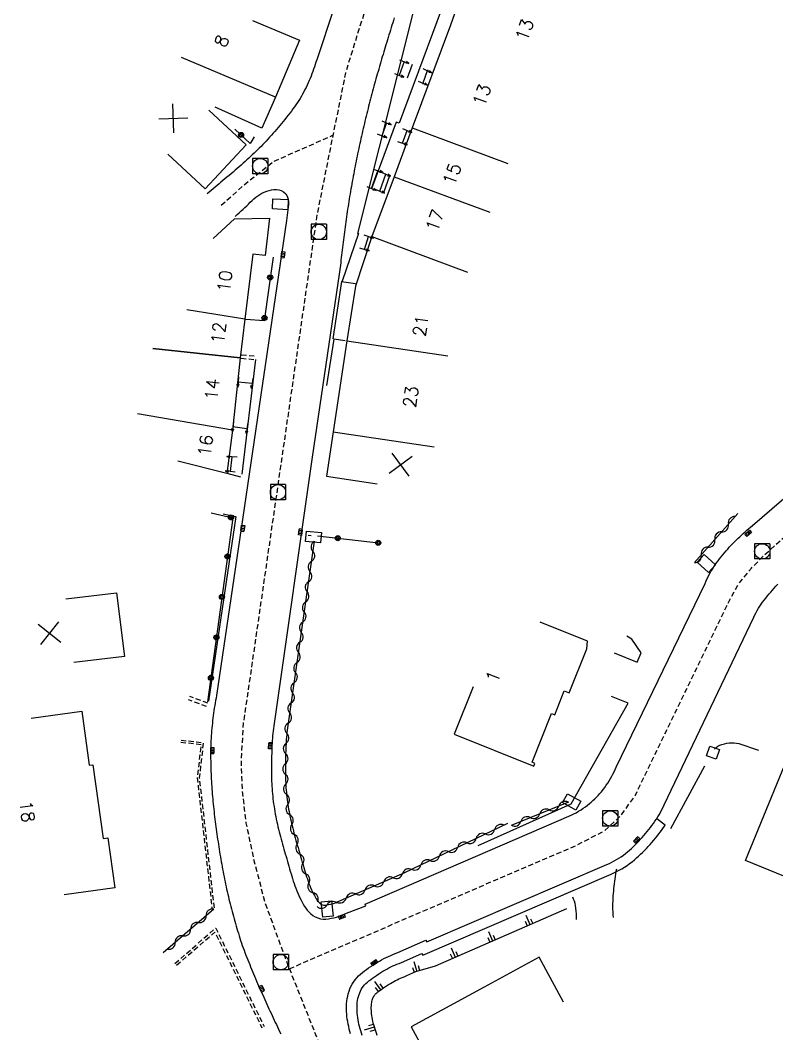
# Model space of a CAD drawing. Header units: millimetres. Extents: x 151000 to 152000, y 111999 to 113000.
# Drawn here: x 151131 to 151205.1, y 112071.5 to 112170.8 of the extents above; entities that cross this region are included whole.
import ezdxf
from ezdxf.enums import TextEntityAlignment as Align

# ---------------------------------------------------------------- set-up
doc = ezdxf.new("R2010")
doc.units = ezdxf.units.MM
doc.linetypes.add('DASHED', pattern=[0.75, 0.5, -0.25])
doc.layers.get('0').update_dxf_attribs({"linetype": 'CONTINUOUS'})
for name, color, linetype in [('W0001', 6, 'DASHED'), ('W0008', 7, 'CONTINUOUS'), ('W0017', 7, 'CONTINUOUS'), ('W0100', 7, 'CONTINUOUS'), ('W0105', 7, 'CONTINUOUS'), ('W0112', 1, 'DASHED'), ('W0211', 2, 'CONTINUOUS'), ('W0310', 3, 'CONTINUOUS'), ('W0322', 7, 'CONTINUOUS'), ('W0400', 7, 'CONTINUOUS'), ('W0420', 7, 'CONTINUOUS'), ('W0991', 7, 'CONTINUOUS'), ('W1102', 7, 'CONTINUOUS'), ('W1471', 7, 'CONTINUOUS')]:
    doc.layers.add(name, color=color, linetype=linetype)
doc.styles.get("Standard").update_dxf_attribs({"font": 'romans.shx', "width": 0.85})

# ---------------------------------------------------------------- blocks, each defined once
blk = doc.blocks.new('t322o')
at = {"color": 0, "linetype": 'Continuous'}
for radius in [0.25, 0.15]:
    blk.add_circle((0, 0), radius, dxfattribs=at)
blk = doc.blocks.new('t310o')
at = {"color": 0, "linetype": 'Continuous'}
for centre, start, end in [((-0.5, 0.375), 216.8699, 323.1304), ((0.5, -0.375), 36.8699, 143.1303)]:
    blk.add_arc(centre, 0.625, start, end, dxfattribs=at)
blk = doc.blocks.new('t991o')
at = {"color": 0, "linetype": 'Continuous'}
for p, q in [((-1, 1), (1, -1)), ((-1, -1), (1, 1))]:
    blk.add_line(p, q, dxfattribs=at)
blk = doc.blocks.new('t105o')
for p, q in [((-0.5, 0), (0.5, 0)), ((0.5, 0), (0.2, 0.1)), ((0.5, 0), (0.2, -0.1))]:
    blk.add_line(p, q)
blk = doc.blocks.new('T420')
for p, q in [((0.75, 0.75), (-0.75, 0.75)), ((-0.75, 0.75), (-0.75, -0.75)), ((0.75, 0.75), (0.75, -0.75)), ((0.75, -0.75), (-0.75, -0.75))]:
    blk.add_line(p, q)
blk.add_ellipse((0, 0), major_axis=(-0.53, 0.53), ratio=1, start_param=3.926991, end_param=10.210176)
blk = doc.blocks.new('T400')
for p, q in [((-0.15, 0.3), (0.15, 0.3)), ((-0.15, -0.25), (-0.15, 0.3)), ((-0.15, 0.15), (0.15, 0.15)), ((-0.15, 0), (0.15, 0)), ((0.15, 0.3), (0.15, -0.25)), ((-0.15, -0.15), (0.15, -0.15)), ((-0.15, -0.25), (-0.15, -0.3)), ((-0.15, -0.3), (0.15, -0.3)), ((0.15, -0.3), (0.15, -0.25))]:
    blk.add_line(p, q)
blk = doc.blocks.new('t112o')
at = {"color": 0, "linetype": 'Continuous'}
for p, q in [((-0.5, 0.5), (0.5, 0.5)), ((-0.5, -0.5), (-0.5, 0.5)), ((0.5, 0.5), (0.5, -0.5)), ((0.5, -0.5), (-0.5, -0.5))]:
    blk.add_line(p, q, dxfattribs=at)
blk = doc.blocks.new('t211o')
at = {"color": 0, "linetype": 'Continuous'}
for p, q in [((0, 1), (0, 0)), ((-0.289, 0.5), (-0.289, 0)), ((0.289, 0.5), (0.289, 0))]:
    blk.add_line(p, q, dxfattribs=at)
blk = doc.blocks.new('T1471')
at = {"color": 0, "linetype": 'Continuous', "flags": 128}
blk.add_lwpolyline([(-0.75, -0.5), (-0.75, 0.5), (0.75, 0.5), (0.75, -0.5), (-0.75, -0.5)], dxfattribs=at)

msp = doc.modelspace()

# ---------------------------------------------------------------- linework, layer by layer
at = {"layer": 'W0001', "flags": 128}
for points in [[(151265.852, 112282.762), (151260.146, 112280.852), (151252.431, 112278.389), (151245.548, 112276.194), (151234.912, 112272.482), (151229.941, 112270.139), (151224.294, 112267.015), (151220.399, 112264.659), (151216.026, 112261.71), (151211.252, 112257.818), (151206.619, 112253.656), (151203.741, 112250.694), (151199.577, 112245.93), (151197.244, 112242.729), (151195.326, 112239.959), (151192.38, 112234.89), (151190.478, 112231.067), (151174.596, 112196.078), (151171.492, 112189.186), (151169.345, 112184.209), (151167.732, 112180.114), (151166.024, 112175.458), (151164.241, 112170.195), (151162.833, 112165.619), (151160.049, 112151.788), (151153.31, 112105.197), (151152.816, 112101.892), (151152.605, 112098.151), (151152.719, 112095.217), (151153.083, 112092.139), (151153.84, 112088.583), (151154.923, 112084.391), (151157.158, 112078.288), (151160.411, 112070.127), (151175.685, 112042.141), (151178.192, 112037.402), (151180.038, 112033.783), (151181.648, 112028.119), (151183.212, 112023.362), (151183.763, 112018.799), (151184.105, 112014.435), (151184.237, 112000)], [(151150.661, 112152.661), (151153.396, 112155.059), (151155.785, 112156.939), (151161.601, 112159.502)], [(151157.335, 112077.846), (151185.41, 112089.926), (151188.235, 112091.383), (151189.861, 112092.904), (151191.221, 112094.847), (151200.285, 112113.614), (151201.29, 112115.497), (151202.585, 112117.093), (151203.804, 112118.326), (151206.034, 112120.351), (151242.799, 112151.844), (151245.651, 112154.014), (151248.058, 112155.486), (151251.389, 112156.813), (151253.002, 112157.099), (151254.591, 112157.032), (151258.235, 112155.882), (151260.894, 112154.306), (151264.479, 112151.087), (151343.439, 112053.812), (151347.851, 112047.688), (151349.199, 112044.137), (151349.317, 112041.28), (151348.711, 112037.831), (151346.55, 112031.705), (151333.857, 112000)]]:
    msp.add_lwpolyline(points, dxfattribs=at)
at = {"layer": 'W0008', "flags": 128}
for points in [[(151170.413, 112175.408), (151164.016, 112149.897), (151164.106, 112149.869), (151162.52, 112145.203), (151162.456, 112145.175), (151161.581, 112139.561)], [(151173.66, 112175.757), (151168.095, 112160.693), (151167.789, 112160.774), (151165.375, 112154.263)], [(151161.683, 112171.923), (151160.014, 112166.892), (151159.944, 112166.662), (151159.871, 112166.432), (151159.795, 112166.204), (151159.716, 112165.977), (151159.634, 112165.751), (151159.549, 112165.526), (151159.461, 112165.302), (151159.37, 112165.079), (151159.276, 112164.858), (151159.179, 112164.637), (151159.078, 112164.418), (151158.974, 112164.197), (151158.865, 112163.977), (151158.753, 112163.76), (151158.637, 112163.544), (151158.516, 112163.331), (151158.391, 112163.121), (151158.262, 112162.914), (151158.127, 112162.709), (151157.982, 112162.497), (151157.834, 112162.288), (151157.684, 112162.08), (151157.533, 112161.874), (151157.379, 112161.669), (151157.223, 112161.466), (151157.065, 112161.265), (151156.906, 112161.065), (151156.745, 112160.866), (151156.582, 112160.669), (151156.418, 112160.473), (151156.252, 112160.278), (151156.086, 112160.084), (151155.917, 112159.891), (151155.748, 112159.699), (151155.578, 112159.508), (151155.407, 112159.317), (151155.235, 112159.128), (151155.063, 112158.938), (151154.899, 112158.762), (151154.734, 112158.589), (151154.566, 112158.418), (151154.397, 112158.248), (151154.226, 112158.08), (151154.053, 112157.914), (151153.88, 112157.749), (151153.705, 112157.585), (151153.529, 112157.422), (151153.353, 112157.259), (151153.177, 112157.097), (151153, 112156.935), (151152.807, 112156.76), (151152.613, 112156.587), (151152.417, 112156.415), (151152.221, 112156.244), (151152.023, 112156.074), (151151.825, 112155.905), (151151.627, 112155.737), (151151.428, 112155.569), (151151.229, 112155.4), (151151.03, 112155.232), (151150.832, 112155.064), (151150.641, 112154.901), (151150.449, 112154.739), (151150.257, 112154.577), (151150.065, 112154.415), (151149.873, 112154.254), (151149.681, 112154.093), (151149.488, 112153.932), (151149.295, 112153.772)], [(151167.614, 112171.001), (151167.538, 112170.764), (151167.462, 112170.526), (151167.386, 112170.288), (151167.311, 112170.051), (151167.236, 112169.813), (151167.162, 112169.575), (151167.088, 112169.336), (151167.014, 112169.098), (151166.941, 112168.86), (151166.868, 112168.621), (151166.795, 112168.382), (151166.723, 112168.144), (151166.651, 112167.905), (151166.58, 112167.665), (151166.509, 112167.426), (151166.438, 112167.187), (151166.368, 112166.947), (151166.298, 112166.708), (151166.228, 112166.468), (151166.159, 112166.228), (151166.09, 112165.988), (151166.021, 112165.748), (151165.953, 112165.507), (151165.885, 112165.267), (151165.818, 112165.026), (151165.751, 112164.786), (151165.684, 112164.545), (151165.618, 112164.304), (151165.552, 112164.063), (151165.486, 112163.819), (151165.421, 112163.576), (151165.356, 112163.332), (151165.292, 112163.089), (151165.228, 112162.845), (151165.165, 112162.601), (151165.103, 112162.357), (151165.041, 112162.113), (151164.979, 112161.869), (151164.919, 112161.625), (151164.858, 112161.381), (151164.799, 112161.136), (151164.74, 112160.892), (151164.682, 112160.647), (151164.624, 112160.402), (151164.567, 112160.157), (151164.51, 112159.912), (151164.454, 112159.667), (151164.398, 112159.422), (151164.343, 112159.177), (151164.289, 112158.931), (151164.235, 112158.686), (151164.182, 112158.44), (151164.13, 112158.194), (151164.078, 112157.948), (151164.026, 112157.702), (151163.976, 112157.456), (151163.925, 112157.21), (151163.876, 112156.964), (151163.827, 112156.717), (151163.778, 112156.471), (151163.73, 112156.224), (151163.683, 112155.977), (151163.636, 112155.731), (151163.59, 112155.484), (151163.544, 112155.237), (151163.499, 112154.989), (151163.455, 112154.742), (151163.411, 112154.495), (151163.368, 112154.247), (151163.325, 112154), (151163.283, 112153.752), (151163.242, 112153.504), (151163.201, 112153.256), (151163.161, 112153.008), (151163.121, 112152.76), (151163.082, 112152.512), (151163.043, 112152.263), (151163.005, 112152.015), (151162.968, 112151.766), (151162.931, 112151.517), (151162.895, 112151.269), (151162.859, 112151.02), (151162.824, 112150.771), (151162.79, 112150.521), (151162.756, 112150.272), (151162.722, 112150.023), (151162.69, 112149.773), (151162.657, 112149.524), (151162.626, 112149.274), (151162.595, 112149.024), (151162.565, 112148.774), (151162.535, 112148.524), (151162.506, 112148.274), (151162.477, 112148.024), (151162.449, 112147.774), (151162.421, 112147.523), (151162.394, 112147.273), (151162.368, 112147.022), (151159.58, 112127.978), (151155.884, 112102.115), (151155.846, 112101.874), (151155.81, 112101.633), (151155.777, 112101.392), (151155.748, 112101.15), (151155.721, 112100.907), (151155.698, 112100.665), (151155.677, 112100.422), (151155.66, 112100.179), (151155.646, 112099.935), (151155.634, 112099.691), (151155.625, 112099.443), (151155.616, 112099.195), (151155.608, 112098.947), (151155.6, 112098.699), (151155.594, 112098.451), (151155.589, 112098.202), (151155.585, 112097.954), (151155.582, 112097.706), (151155.581, 112097.458), (151155.582, 112097.21), (151155.584, 112096.962), (151155.588, 112096.714), (151155.595, 112096.467), (151155.603, 112096.219), (151155.614, 112095.971), (151155.627, 112095.723), (151155.643, 112095.476), (151155.661, 112095.228), (151155.682, 112094.981), (151155.706, 112094.733), (151155.733, 112094.486), (151155.763, 112094.239), (151155.797, 112093.988), (151155.834, 112093.738), (151155.874, 112093.489), (151155.916, 112093.24), (151155.962, 112092.992), (151156.01, 112092.745), (151156.06, 112092.498), (151156.113, 112092.252), (151156.167, 112092.006), (151156.224, 112091.761), (151156.283, 112091.516), (151156.343, 112091.272), (151156.405, 112091.028), (151156.468, 112090.784), (151156.533, 112090.541), (151156.599, 112090.298), (151156.666, 112090.055), (151156.734, 112089.812), (151156.803, 112089.57), (151156.872, 112089.328), (151156.942, 112089.086), (151157.012, 112088.844), (151157.083, 112088.602), (151157.154, 112088.36), (151157.224, 112088.118), (151157.294, 112087.877), (151157.363, 112087.635), (151157.433, 112087.394), (151157.504, 112087.153), (151157.576, 112086.912), (151157.651, 112086.672), (151157.727, 112086.433), (151157.806, 112086.195), (151157.889, 112085.958), (151157.976, 112085.722), (151158.066, 112085.488), (151158.162, 112085.255), (151158.263, 112085.024), (151158.369, 112084.796), (151158.482, 112084.569), (151158.59, 112084.362), (151158.703, 112084.157), (151158.822, 112083.957), (151158.951, 112083.763), (151159.091, 112083.578), (151159.246, 112083.403), (151159.418, 112083.239), (151159.641, 112083.069), (151159.878, 112082.928), (151160.132, 112082.819), (151160.402, 112082.742), (151160.661, 112082.707), (151160.919, 112082.709), (151161.176, 112082.738), (151161.432, 112082.782), (151161.693, 112082.837), (151161.95, 112082.906), (151162.202, 112082.986), (151162.45, 112083.08), (151162.694, 112083.185), (151162.933, 112083.303), (151162.93, 112083.283), (151164.819, 112083.994), (151164.752, 112084.163), (151184.952, 112092.893), (151185.196, 112093.01), (151185.436, 112093.134), (151185.671, 112093.268), (151185.901, 112093.41), (151186.125, 112093.561), (151186.345, 112093.72), (151186.533, 112093.866), (151186.718, 112094.017), (151186.898, 112094.171), (151187.074, 112094.33), (151187.247, 112094.494), (151187.415, 112094.661), (151187.58, 112094.832), (151187.741, 112095.008), (151187.898, 112095.187), (151188.063, 112095.39), (151188.22, 112095.599), (151188.369, 112095.813), (151188.512, 112096.031), (151188.651, 112096.253), (151188.785, 112096.477), (151188.91, 112096.695), (151189.03, 112096.917), (151189.143, 112097.141), (151189.25, 112097.369), (151189.351, 112097.599), (151198.049, 112115.592), (151198.15, 112115.836), (151198.258, 112116.077), (151198.373, 112116.315), (151198.496, 112116.548), (151198.626, 112116.778), (151198.763, 112117.004), (151198.897, 112117.213), (151199.036, 112117.418), (151199.179, 112117.62), (151199.326, 112117.819), (151199.476, 112118.016), (151199.629, 112118.21), (151199.785, 112118.402), (151199.943, 112118.592), (151200.103, 112118.781), (151200.265, 112118.968), (151200.425, 112119.147), (151200.588, 112119.322), (151200.755, 112119.494), (151200.924, 112119.663), (151201.095, 112119.83), (151201.268, 112119.996), (151201.441, 112120.161), (151201.616, 112120.325), (151201.793, 112120.488), (151201.971, 112120.65), (151202.15, 112120.809), (151202.331, 112120.967), (151202.514, 112121.124), (151202.698, 112121.278), (151239.538, 112153.043)], [(151152.028, 112151.551), (151152.221, 112151.737), (151152.418, 112151.917), (151152.621, 112152.093), (151152.804, 112152.254), (151152.982, 112152.421), (151153.158, 112152.592), (151153.331, 112152.764), (151153.506, 112152.937), (151153.682, 112153.106), (151153.862, 112153.271), (151154.048, 112153.429), (151154.241, 112153.577), (151154.442, 112153.714), (151154.655, 112153.837), (151154.88, 112153.944), (151155.119, 112154.033), (151155.358, 112154.102), (151155.596, 112154.153), (151155.833, 112154.18), (151156.069, 112154.179), (151156.304, 112154.147), (151156.538, 112154.079), (151156.77, 112153.969), (151156.994, 112153.778), (151157.136, 112153.534), (151157.233, 112153.259), (151157.26, 112152.987), (151157.241, 112152.713), (151157.224, 112152.46), (151157.194, 112152.207), (151157.064, 112151.171), (151152.624, 112120.983), (151150.205, 112104.611), (151150.158, 112104.366), (151150.112, 112104.121), (151150.069, 112103.876), (151150.028, 112103.63), (151149.988, 112103.384), (151149.951, 112103.138), (151149.916, 112102.892), (151149.883, 112102.645), (151149.852, 112102.399), (151149.823, 112102.152), (151149.796, 112101.905), (151149.771, 112101.657), (151149.748, 112101.41), (151149.727, 112101.162), (151149.708, 112100.914), (151149.691, 112100.666), (151149.676, 112100.418), (151149.663, 112100.17), (151149.652, 112099.921), (151149.644, 112099.672), (151149.637, 112099.423), (151149.632, 112099.174), (151149.63, 112098.925), (151149.629, 112098.675), (151149.63, 112098.426), (151149.633, 112098.177), (151149.637, 112097.929), (151149.642, 112097.681), (151149.649, 112097.432), (151149.658, 112097.184), (151149.667, 112096.936), (151149.678, 112096.688), (151149.691, 112096.441), (151149.704, 112096.193), (151149.719, 112095.945), (151149.735, 112095.698), (151149.752, 112095.451), (151149.771, 112095.204), (151149.79, 112094.957), (151149.811, 112094.71), (151149.833, 112094.463), (151149.856, 112094.216), (151149.88, 112093.97), (151149.905, 112093.723), (151149.931, 112093.477), (151149.958, 112093.231), (151149.986, 112092.985), (151150.015, 112092.739), (151150.045, 112092.493), (151150.075, 112092.247), (151150.107, 112092.001), (151150.139, 112091.755), (151150.173, 112091.51), (151150.207, 112091.264), (151150.241, 112091.019), (151150.277, 112090.773), (151150.313, 112090.528), (151150.35, 112090.283), (151150.388, 112090.037), (151150.426, 112089.792), (151150.465, 112089.547), (151150.505, 112089.302), (151150.545, 112089.057), (151150.585, 112088.812), (151150.626, 112088.568), (151150.668, 112088.323), (151150.711, 112088.077), (151150.754, 112087.832), (151150.799, 112087.587), (151150.845, 112087.343), (151150.892, 112087.098), (151150.94, 112086.854), (151150.989, 112086.61), (151151.039, 112086.367), (151151.091, 112086.124), (151151.143, 112085.88), (151151.196, 112085.638), (151151.251, 112085.395), (151151.307, 112085.153), (151151.363, 112084.911), (151151.421, 112084.669), (151151.48, 112084.428), (151151.54, 112084.187), (151151.601, 112083.946), (151151.663, 112083.705), (151151.726, 112083.465), (151151.791, 112083.224), (151151.856, 112082.984), (151151.922, 112082.745), (151151.99, 112082.505), (151152.058, 112082.266), (151152.128, 112082.028), (151152.198, 112081.789), (151152.27, 112081.551), (151152.343, 112081.312), (151152.417, 112081.075), (151152.492, 112080.837), (151152.569, 112080.598), (151152.649, 112080.361), (151152.731, 112080.124), (151152.815, 112079.888), (151152.901, 112079.653), (151152.989, 112079.418), (151153.078, 112079.184), (151153.169, 112078.951), (151153.262, 112078.719), (151153.356, 112078.486), (151153.451, 112078.255), (151153.546, 112078.023), (151153.643, 112077.792), (151153.741, 112077.562), (151153.839, 112077.331), (151153.937, 112077.101), (151154.036, 112076.871), (151154.134, 112076.64), (151154.233, 112076.41), (151154.332, 112076.18), (151154.429, 112075.953), (151154.527, 112075.727), (151154.626, 112075.501), (151154.725, 112075.276), (151154.826, 112075.05), (151154.926, 112074.825), (151155.028, 112074.601), (151155.13, 112074.376), (151155.232, 112074.152), (151155.335, 112073.928), (151155.439, 112073.704), (151155.542, 112073.481), (151155.646, 112073.257), (151155.751, 112073.034), (151155.856, 112072.811), (151155.96, 112072.588), (151156.065, 112072.365), (151156.171, 112072.142), (151156.276, 112071.919), (151156.381, 112071.696), (151156.487, 112071.473)], [(151162.449, 112145.175), (151163.827, 112144.985)], [(151162.792, 112139.355), (151161.681, 112139.527), (151160.969, 112134.983)], [(151154.024, 112137.535), (151152.668, 112126.317)], [(151152.582, 112126.014), (151151.255, 112126.35)], [(151150.851, 112122.42), (151152.106, 112122.138), (151149.426, 112104.051)], [(151159.478, 112120.243), (151159.179, 112120.289)], [(151163.335, 112071.457), (151163.268, 112071.695), (151163.205, 112071.935), (151163.148, 112072.176), (151163.096, 112072.418), (151163.05, 112072.661), (151163.011, 112072.906), (151162.979, 112073.153), (151162.955, 112073.401), (151162.939, 112073.652), (151162.932, 112073.904), (151162.935, 112074.158), (151162.947, 112074.412), (151162.97, 112074.664), (151163.004, 112074.912), (151163.05, 112075.156), (151163.108, 112075.397), (151163.18, 112075.634), (151163.266, 112075.867), (151163.367, 112076.096), (151163.483, 112076.321), (151163.616, 112076.541), (151163.767, 112076.755), (151163.93, 112076.953), (151164.106, 112077.138), (151164.291, 112077.311), (151164.485, 112077.474), (151164.686, 112077.629), (151164.892, 112077.776), (151165.103, 112077.919), (151165.316, 112078.059), (151165.53, 112078.198), (151165.745, 112078.336), (151165.953, 112078.469), (151166.164, 112078.596), (151166.378, 112078.718), (151166.594, 112078.834), (151166.813, 112078.945), (151167.035, 112079.051), (151167.26, 112079.151), (151167.487, 112079.246), (151167.716, 112079.335), (151167.949, 112079.419), (151170.715, 112080.653), (151170.817, 112080.482), (151188.438, 112088.064), (151188.683, 112088.169), (151188.923, 112088.282), (151189.158, 112088.403), (151189.388, 112088.532), (151189.612, 112088.67), (151189.832, 112088.815), (151190.047, 112088.969), (151190.257, 112089.131), (151190.462, 112089.301), (151190.653, 112089.468), (151190.841, 112089.638), (151191.026, 112089.81), (151191.208, 112089.985), (151191.386, 112090.163), (151191.562, 112090.343), (151191.734, 112090.526), (151191.903, 112090.711), (151192.069, 112090.9), (151192.232, 112091.091), (151192.392, 112091.284), (151192.548, 112091.48), (151192.702, 112091.679), (151192.852, 112091.88), (151192.999, 112092.084), (151193.143, 112092.291), (151193.284, 112092.5), (151193.422, 112092.712), (151193.557, 112092.927), (151193.688, 112093.144), (151202.841, 112112.299), (151202.936, 112112.524), (151203.039, 112112.744), (151203.15, 112112.959), (151203.271, 112113.169), (151203.4, 112113.374), (151203.538, 112113.574), (151203.685, 112113.769), (151203.844, 112113.969), (151204.004, 112114.167), (151204.166, 112114.364), (151204.329, 112114.56), (151204.493, 112114.754), (151204.659, 112114.946), (151204.826, 112115.137), (151204.995, 112115.327), (151205.166, 112115.515)], [(151175.841, 112089.919), (151184.938, 112093.998), (151190.51, 112103.858), (151188.9, 112104.512)], [(151194.697, 112091.581), (151198.037, 112097.739)], [(151164.464, 112071.299), (151164.393, 112071.523), (151164.326, 112071.745), (151164.264, 112071.966), (151164.207, 112072.185), (151164.155, 112072.404), (151164.108, 112072.621), (151164.067, 112072.838), (151164.033, 112073.054), (151164.005, 112073.269), (151163.984, 112073.484), (151163.971, 112073.699), (151163.965, 112073.914), (151163.966, 112074.129), (151163.977, 112074.341), (151163.995, 112074.547), (151164.023, 112074.746), (151164.059, 112074.939), (151164.104, 112075.125), (151164.159, 112075.305), (151164.224, 112075.48), (151164.299, 112075.65), (151164.385, 112075.817), (151164.481, 112075.976), (151164.588, 112076.128), (151164.704, 112076.269), (151164.833, 112076.405), (151164.976, 112076.538), (151165.132, 112076.67), (151165.301, 112076.8), (151165.482, 112076.93), (151165.675, 112077.061), (151165.879, 112077.194), (151166.091, 112077.331), (151166.302, 112077.468), (151166.496, 112077.591), (151166.686, 112077.706), (151166.878, 112077.815), (151167.072, 112077.919), (151167.269, 112078.019), (151167.467, 112078.114), (151167.669, 112078.204), (151167.873, 112078.289), (151168.079, 112078.369), (151168.335, 112078.461), (151170.3, 112079.338), (151170.397, 112079.178), (151188.845, 112087.116), (151189.106, 112087.227), (151189.379, 112087.356), (151189.647, 112087.494), (151189.91, 112087.642), (151190.166, 112087.799), (151190.418, 112087.965), (151190.663, 112088.14), (151190.902, 112088.325), (151191.131, 112088.515), (151191.339, 112088.696), (151191.539, 112088.877), (151191.736, 112089.061), (151191.93, 112089.247), (151192.12, 112089.437), (151192.307, 112089.629), (151192.491, 112089.824), (151192.672, 112090.022), (151192.849, 112090.223), (151193.023, 112090.427), (151193.193, 112090.633), (151193.36, 112090.843), (151193.524, 112091.055), (151193.684, 112091.27), (151193.841, 112091.487), (151194.129, 112091.9), (151193.332, 112092.514)]]:
    msp.add_lwpolyline(points, dxfattribs=at)
at = {"layer": 'W0017', "flags": 128}
for points in [[(151189.134, 112108.803), (151191.406, 112107.881), (151191.804, 112108.811), (151190.894, 112110.142), (151190.382, 112110.413)], [(151189.365, 112087.61), (151189.323, 112087.372), (151189.283, 112087.133), (151189.245, 112086.894), (151189.21, 112086.654), (151189.177, 112086.415), (151189.147, 112086.175), (151189.119, 112085.935), (151189.094, 112085.694), (151189.071, 112085.453), (151189.051, 112085.212), (151189.033, 112084.971), (151189.018, 112084.729), (151189.005, 112084.487), (151188.995, 112084.217), (151188.991, 112083.947), (151188.993, 112083.677), (151189.002, 112083.408), (151189.016, 112083.138), (151189.036, 112082.868)], [(151185.444, 112082.663), (151185.455, 112082.939), (151185.452, 112083.214), (151185.436, 112083.489), (151185.405, 112083.762), (151185.36, 112084.035), (151185.312, 112084.25), (151185.251, 112084.461), (151185.176, 112084.668), (151185.088, 112084.87)]]:
    msp.add_lwpolyline(points, dxfattribs=at)
at = {"layer": 'W0100', "flags": 128}
for points in [[(151180.153, 112179.542), (151175.461, 112181.271), (151173.475, 112175.88), (151175.18, 112175.223), (151174.78, 112173.995), (151174.46, 112174.099), (151173.103, 112170.282), (151169.361, 112160.22), (151167.602, 112155.435), (151165.425, 112149.578), (151163.808, 112144.736), (151162.964, 112139.376), (151161.639, 112130.449), (151160.986, 112126.096), (151165.931, 112125.354)], [(151153.728, 112170.753), (151158.335, 112168.811), (151155.983, 112163.23), (151154.628, 112160.215), (151150.067, 112162.266)], [(151168.58, 112166.726), (151168.088, 112165.376)], [(151169.366, 112166.44), (151168.874, 112165.089)], [(151170.941, 112165.888), (151170.849, 112165.834), (151170.414, 112164.623), (151170.437, 112164.514)], [(151149.436, 112161.957), (151153.099, 112158.553), (151149.096, 112154.246), (151145.433, 112157.65)], [(151166.861, 112160.724), (151166.41, 112159.458)], [(151168.416, 112158.722), (151168.876, 112159.978)], [(151165.375, 112154.294), (151166.009, 112156.024)], [(151166.204, 112154.032), (151166.789, 112155.685)], [(151166.591, 112153.895), (151167.176, 112155.548)], [(151149.892, 112149.388), (151151.96, 112151.334), (151155.397, 112151.387), (151154.96, 112147.717), (151153.752, 112147.861), (151152.992, 112141.482), (151152.523, 112137.691), (151151.755, 112130.626), (151151.205, 112126.366), (151146.403, 112127.586)], [(151164.684, 112148.324), (151165.1, 112149.574)], [(151153.697, 112135.176), (151152.33, 112135.326)], [(151153.189, 112130.743), (151151.816, 112130.951)], [(151151.716, 112128), (151151.549, 112126.566)], [(151135.458, 112114.075), (151140.422, 112114.68), (151141.181, 112108.445), (151136.218, 112107.841)], [(151175.349, 112105.456), (151173.493, 112100.814), (151181.275, 112097.701), (151181.372, 112097.96), (151181.115, 112098.072), (151183.008, 112102.856), (151183.331, 112102.728), (151184.261, 112105.075), (151184.733, 112104.889), (151186.469, 112109.172), (151186.55, 112109.931), (151181.907, 112111.787)], [(151132.052, 112102.399), (151137.004, 112103.09), (151137.745, 112097.777), (151138.101, 112097.827), (151139.109, 112090.6), (151139.557, 112090.662), (151140.24, 112085.768), (151135.288, 112085.077)], [(151206.629, 112086.543), (151202.003, 112088.442), (151207.392, 112101.567), (151212.018, 112099.668)], [(151184.202, 112074.582), (151181.814, 112078.975), (151176.418, 112076.041), (151169.27, 112072.137), (151174.112, 112063.269), (151178.501, 112065.665)]]:
    msp.add_lwpolyline(points, dxfattribs=at)
at = {"layer": 'W0112', "flags": 128}
for points in [[(151152.617, 112137.66), (151154.039, 112137.534)], [(151152.647, 112138.002), (151154.069, 112137.876)], [(151149.236, 112103.524), (151147.454, 112104.185)], [(151149.36, 112103.857), (151147.578, 112104.519)], [(151146.707, 112100.042), (151148.689, 112099.826), (151148.316, 112096.534), (151149.787, 112083.555)], [(151146.729, 112100.24), (151148.91, 112100.003), (151148.518, 112096.534), (151149.986, 112083.578)], [(151146.128, 112078.371), (151150.13, 112081.827), (151154.877, 112072.168)], [(151146.292, 112078.182), (151150.049, 112081.426), (151154.653, 112072.057)]]:
    msp.add_lwpolyline(points, dxfattribs=at)
at = {"layer": 'W0211', "flags": 128}
msp.add_lwpolyline([(151165.936, 112071.302), (151165.863, 112071.517), (151165.793, 112071.727), (151165.728, 112071.933), (151165.668, 112072.135), (151165.613, 112072.332), (151165.562, 112072.524), (151165.517, 112072.713), (151165.478, 112072.897), (151165.444, 112073.077), (151165.416, 112073.253), (151165.394, 112073.426), (151165.377, 112073.596), (151165.367, 112073.762), (151165.362, 112073.927), (151165.363, 112074.089), (151165.371, 112074.245), (151165.384, 112074.389), (151165.402, 112074.522), (151165.425, 112074.644), (151165.453, 112074.756), (151165.484, 112074.86), (151165.52, 112074.956), (151165.56, 112075.047), (151165.605, 112075.134), (151165.652, 112075.213), (151165.699, 112075.28), (151165.751, 112075.343), (151165.818, 112075.413), (151165.903, 112075.492), (151166.008, 112075.581), (151166.134, 112075.678), (151166.282, 112075.784), (151166.451, 112075.898), (151166.641, 112076.023), (151166.85, 112076.158), (151167.057, 112076.292), (151167.232, 112076.403), (151167.393, 112076.5), (151167.555, 112076.593), (151167.719, 112076.681), (151167.885, 112076.765), (151168.053, 112076.845), (151168.223, 112076.921), (151168.395, 112076.993), (151168.57, 112077.061), (151168.857, 112077.165), (151169.739, 112077.558), (151171.642, 112078.136), (151184.523, 112083.735)], dxfattribs=at)
at = {"layer": 'W0310', "flags": 128}
for points in [[(151197.019, 112117.649), (151201.249, 112122.438)], [(151198.965, 112099.361), (151199.128, 112099.514), (151199.306, 112099.643), (151199.5, 112099.748), (151199.708, 112099.828), (151199.942, 112099.893), (151200.176, 112099.939), (151200.411, 112099.968), (151200.647, 112099.98), (151200.884, 112099.973), (151201.122, 112099.949), (151201.36, 112099.908), (151203.282, 112099.257)], [(151179.08, 112091.903), (151184.722, 112094.185)], [(151149.94, 112083.682), (151144.989, 112079.404)]]:
    msp.add_lwpolyline(points, dxfattribs=at)
msp.add_lwpolyline([(151159.782, 112119.723), (151157.236, 112101.91), (151157.197, 112101.666), (151157.163, 112101.441), (151157.133, 112101.217), (151157.105, 112100.992), (151157.081, 112100.767), (151157.059, 112100.542), (151157.04, 112100.316), (151157.024, 112100.09), (151157.011, 112099.864), (151157, 112099.634), (151156.991, 112099.392), (151156.982, 112099.148), (151156.974, 112098.904), (151156.967, 112098.661), (151156.961, 112098.419), (151156.955, 112098.177), (151156.952, 112097.936), (151156.949, 112097.696), (151156.948, 112097.457), (151156.949, 112097.218), (151156.951, 112096.981), (151156.955, 112096.743), (151156.961, 112096.507), (151156.969, 112096.271), (151156.979, 112096.037), (151156.992, 112095.803), (151157.006, 112095.569), (151157.023, 112095.337), (151157.043, 112095.105), (151157.066, 112094.873), (151157.091, 112094.643), (151157.119, 112094.413), (151157.15, 112094.18), (151157.185, 112093.946), (151157.222, 112093.713), (151157.262, 112093.479), (151157.305, 112093.245), (151157.35, 112093.012), (151157.398, 112092.778), (151157.448, 112092.543), (151157.5, 112092.309), (151157.555, 112092.074), (151157.611, 112091.839), (151157.669, 112091.604), (151157.729, 112091.368), (151157.79, 112091.132), (151157.853, 112090.896), (151157.917, 112090.659), (151157.983, 112090.421), (151158.05, 112090.183), (151158.117, 112089.945), (151158.186, 112089.706), (151158.255, 112089.466), (151158.325, 112089.226), (151158.395, 112088.985), (151158.466, 112088.742), (151158.537, 112088.498), (151158.607, 112088.255, -0.000055), (151158.607, 112088.255), (151158.676, 112088.015), (151158.745, 112087.777), (151158.814, 112087.542), (151158.884, 112087.31), (151158.954, 112087.082), (151159.026, 112086.857), (151159.1, 112086.636), (151159.176, 112086.418), (151159.255, 112086.204), (151159.336, 112085.994), (151159.421, 112085.788), (151159.509, 112085.587), (151159.601, 112085.389), (151159.7, 112085.19), (151159.795, 112085.007), (151159.889, 112084.836), (151159.979, 112084.685), (151160.066, 112084.555), (151160.15, 112084.444), (151160.231, 112084.353), (151160.307, 112084.28), (151160.407, 112084.203), (151160.498, 112084.15), (151160.592, 112084.109), (151160.682, 112084.084), (151160.747, 112084.075), (151160.839, 112084.076), (151160.985, 112084.092), (151161.173, 112084.124), (151161.374, 112084.167), (151161.565, 112084.218), (151161.753, 112084.278), (151161.938, 112084.347), (151162.119, 112084.426), (151168.662, 112087.265), (151178.747, 112092.109)], format="xyb", dxfattribs=at)
at = {"layer": 'W0322', "flags": 128}
for points in [[(151153.906, 112159.364), (151153.494, 112158.701), (151152.002, 112160.104)], [(151155.74, 112147.555), (151154.863, 112141.327), (151153.06, 112141.456)], [(151149.678, 112122.525), (151151.793, 112122.022), (151149.336, 112103.99)], [(151160.087, 112120.261), (151166.084, 112119.569)]]:
    msp.add_lwpolyline(points, dxfattribs=at)
at = {"layer": 'W1102', "flags": 128}
for points in [[(151155.983, 112163.23), (151146.768, 112167.113)], [(151169.361, 112160.22), (151178.734, 112156.734)], [(151167.602, 112155.435), (151176.987, 112151.984)], [(151165.425, 112149.578), (151174.799, 112146.094)], [(151152.992, 112141.482), (151147.293, 112142.406)], [(151162.964, 112139.376), (151172.856, 112137.908)], [(151151.755, 112130.626), (151142.451, 112132.211)], [(151161.639, 112130.449), (151171.531, 112128.98)]]:
    msp.add_lwpolyline(points, dxfattribs=at)
msp.add_lwpolyline([(151143.975, 112138.62), (151152.523, 112137.691)], close=True, dxfattribs=at)

# ---------------------------------------------------------------- block references
at = {"layer": 'W0105'}
for p, rotation in [((151168.58, 112166.726), 338.829583776475), ((151168.088, 112165.376), 339.209656539557), ((151170.849, 112165.834), 334.0870688296624), ((151170.414, 112164.623), 337.4335621158019), ((151166.861, 112160.724), 336.3509774927201), ((151166.41, 112159.458), 336.510313445691), ((151168.876, 112159.978), 336.3688883169035), ((151168.416, 112158.722), 340.5094786548117), ((151166.009, 112156.024), 341.2514950564159), ((151166.789, 112155.685), 336.7204931513652), ((151165.375, 112154.294), 335.6846016864948), ((151166.204, 112154.032), 336.7535455807565), ((151165.1, 112149.574), 340.9238058954422), ((151164.684, 112148.324), 341.9166488551448), ((151152.33, 112135.326), 266.5953740016508), ((151153.697, 112135.176), 261.9362529370558), ((151151.816, 112130.951), 265.3878623174636), ((151153.189, 112130.743), 264.6567769135065), ((151151.716, 112128), 175.0721524093421), ((151151.549, 112126.566), 173.0284973614773)]:
    msp.add_blockref('t105o', p, dxfattribs=dict(at, rotation=rotation))
at = {"layer": 'W0112', "rotation": 160.7739648191858}
msp.add_blockref('t112o', (151198.817, 112099.011), dxfattribs=at)
at = {"layer": 'W0211'}
for p, rotation in [((151180.904, 112082.162), 23.49299008454087), ((151177.235, 112080.567), 23.49299008454087), ((151173.567, 112078.973), 23.49299008454087), ((151169.823, 112077.583), 16.90374838253855), ((151166.27, 112075.776), 35.60798400013192), ((151165.668, 112072.136), 105.7246671936404)]:
    msp.add_blockref('t211o', p, dxfattribs=dict(at, rotation=rotation))
at = {"layer": 'W0310'}
for p, rotation in [((151200.329, 112121.396), 48.54738025846539), ((151199.005, 112119.897), 48.54738025846539), ((151159.64, 112118.733), 261.8668343731575), ((151197.681, 112118.398), 48.54738025846539), ((151159.357, 112116.754), 261.8668343731575), ((151159.074, 112114.774), 261.8668343731575), ((151158.791, 112112.794), 261.8668343731575), ((151158.508, 112110.814), 261.8668343731575), ((151158.225, 112108.834), 261.8668343731575), ((151157.942, 112106.854), 261.8668343731575), ((151157.659, 112104.874), 261.8668343731575), ((151157.377, 112102.894), 261.8668343731575), ((151157.097, 112100.914), 263.7485581112622), ((151156.974, 112098.919), 268.1065790996652), ((151156.952, 112096.919), 270.9804244352948), ((151157.061, 112094.922), 275.533854262171), ((151157.364, 112092.946), 281.5227435012915), ((151183.715, 112093.778), 22.01521621153267), ((151181.861, 112093.028), 22.01521621153267), ((151157.825, 112091.001), 284.8978036250896), ((151177.437, 112091.48), 25.65557910369873), ((151180.007, 112092.278), 22.01521621153267), ((151175.634, 112090.614), 25.65557910369873), ((151158.369, 112089.076), 286.2724770505995), ((151173.832, 112089.748), 25.65557910369873), ((151172.029, 112088.882), 25.65557910369873), ((151158.931, 112087.157), 287.1759967858805), ((151170.226, 112088.016), 25.65557910369873), ((151168.419, 112087.16), 23.45785673395392), ((151159.649, 112085.292), 296.4505812943173), ((151164.749, 112085.567), 23.45785673395392), ((151166.584, 112086.363), 23.45785673395392), ((151162.915, 112084.771), 23.45785673395392), ((151161.038, 112084.101), 9.739771493463888), ((151149.183, 112083.028), 220.8251111042735), ((151147.67, 112081.72), 220.8251111042735), ((151146.156, 112080.413), 220.8251111042735)]:
    msp.add_blockref('t310o', p, dxfattribs=dict(at, rotation=rotation))
at = {"layer": 'W0322'}
for p, rotation in [((151152.606, 112159.536), 136.7328227329784), ((151155.461, 112145.574), 261.9887822095619), ((151154.904, 112141.613), 261.9887822095619), ((151151.623, 112122.062), 346.6166481486123), ((151162.074, 112120.031), 353.4215563830179), ((151166.047, 112119.573), 353.4215563830179), ((151151.277, 112118.231), 262.241498844253), ((151150.737, 112114.268), 262.241498844253), ((151150.197, 112110.304), 262.241498844253), ((151149.657, 112106.341), 262.241498844253)]:
    msp.add_blockref('t322o', p, dxfattribs=dict(at, rotation=rotation))
at = {"layer": 'W0400'}
for p, rotation in [((151156.719, 112147.802), 351.6322601414512), ((151152.77, 112120.998), 351.6322601424745), ((151158.419, 112120.618), 171.8668343703924), ((151202.264, 112120.491), 311.6562097850625), ((151155.472, 112099.686), 177.7923460387895), ((151149.787, 112099.222), 358.9261455028509), ((151191.346, 112090.451), 135.7822751476132), ((151162.466, 112082.939), 290.5890117795899), ((151165.656, 112078.455), 126.8947563218127), ((151154.621, 112075.897), 23.43883016307866)]:
    msp.add_blockref('T400', p, dxfattribs=dict(at, rotation=rotation))
at = {"layer": 'W0420'}
for p in [(151154.49, 112156.489), (151160.221, 112150.033), (151156.225, 112124.524), (151203.656, 112118.739), (151188.77, 112092.569), (151156.502, 112078.491)]:
    msp.add_blockref('T420', p, dxfattribs=at)
at = {"layer": 'W0991'}
for p, rotation in [((151145.97, 112161.165), 47.09674563813801), ((151168.235, 112127.234), 81.47192439553037), ((151133.853, 112110.716), 276.9450654685302)]:
    msp.add_blockref('t991o', p, dxfattribs=dict(at, rotation=rotation))
at = {"layer": 'W1471'}
for p, rotation in [((151156.453, 112152.754), 357.0588772465716), ((151159.701, 112120.143), 354.5344788104881), ((151198.177, 112117.547), 317.1815746620045), ((151184.976, 112094.191), 330.5296655306756), ((151161.039, 112083.698), 276.2879167870809)]:
    msp.add_blockref('T1471', p, dxfattribs=dict(at, rotation=rotation))

# ---------------------------------------------------------------- texts
at = {"layer": 'W0991'}
for s, rotation, p in [('13', 70.43448, (151180.377, 112169.846)), ('8', 67.14686, (151150.708, 112168.739)), ('10', 83.20498, (151151.019, 112145.208)), ('12', 82.95044, (151150.409, 112140.154)), ('14', 83.79684, (151149.778, 112134.623)), ('23', 81.55737, (151169.226, 112133.885)), ('16', 82.64514, (151149.136, 112129.1)), ('1', 68.40601, (151177.287, 112106.478)), ('18', 277.93909, (151131.672, 112093.246))]:
    msp.add_text(s, height=1.25, rotation=rotation, dxfattribs=at).set_placement(p, align=Align.MIDDLE)
for s, rotation, p in [('13', 69.60099, (151176.401, 112162.232)), ('15', 69.60099, (151173.48, 112154.486)), ('17', 69.60099, (151171.805, 112149.936)), ('21', 81.55737, (151170.652, 112139.7))]:
    msp.add_text(s, height=1.25, rotation=rotation, dxfattribs=at).set_placement(p)

doc.saveas('drawing.dxf')
